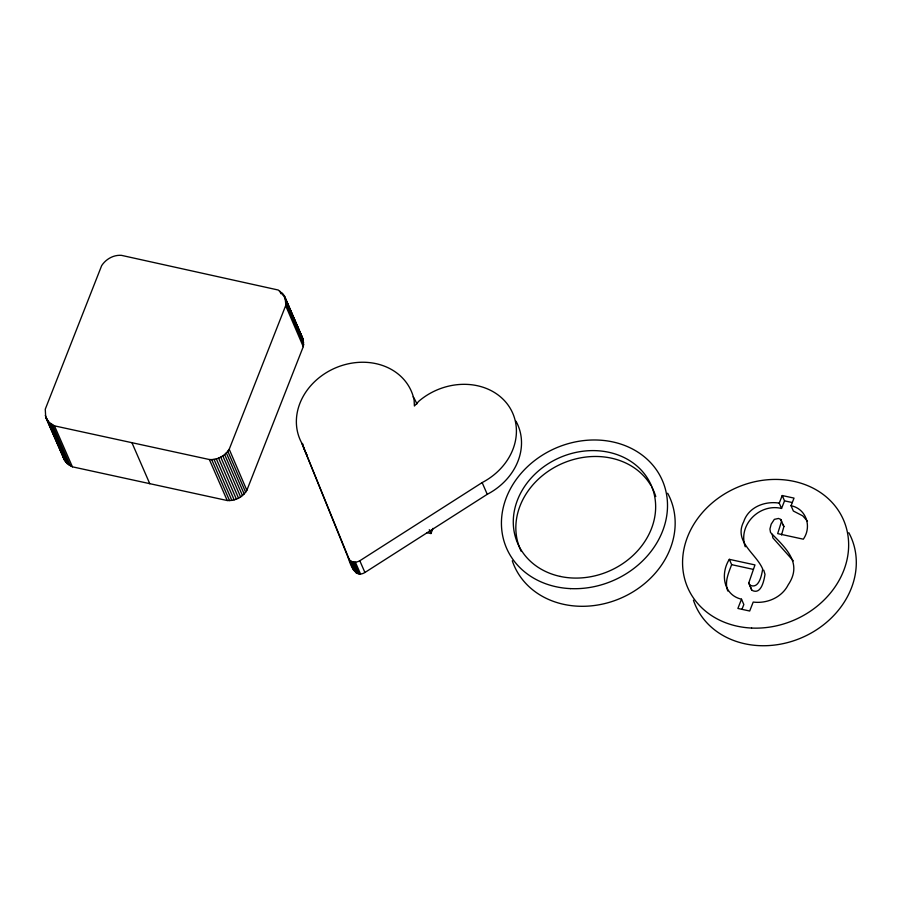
<?xml version="1.0" encoding="UTF-8"?>
<svg xmlns="http://www.w3.org/2000/svg" width="901" height="901" viewBox="0 0 901 901"><rect width="100%" height="100%" fill="white"/><g stroke="black" fill="none" stroke-linecap="round" stroke-linejoin="round"><path stroke-width="1.35" d="M303.592 344.576L302.804 338.551L284.232 295.584L278.24 290.021L121.455 255.355C113.56 254.724 105.924 259.105 101.655 265.637L45.264 409.2L45.726 417.411L64.568 460.276L67.046 463.497L72.407 466.819L227.232 500.528C234.992 501.114 242.955 497.082 246.851 490.313L303.265 346.66L303.592 344.576L285.741 303.536L285.02 297.476M45.726 417.411L49.195 422.423L54.465 425.858L209.359 459.521C217.287 460.208 224.968 455.883 229.214 449.272L285.662 305.664L285.741 303.536M781.539 534.991L783.893 526.544L780.75 519.46L778.532 518.447L774.342 519.359L771.188 524.145L769.927 529.033L770.535 532.502C785.39 547.819 803.073 562.832 788.195 584.828C781.764 597.566 767.01 603.805 753.202 602.071L749.688 611.024L737.885 608.445L741.512 599.199C723.188 595.02 720.293 573.475 729.326 559.341L754.97 564.916L748.799 582.857L751.783 590.211C761.108 595.381 764.014 580.672 764.994 574.32L763.744 570.142M427.029 532.682L430.96 533.538L432.998 528.369M729.326 559.341L731.646 564.657C728.56 572.89 724.28 582.305 727.805 591.022M745.251 546.772C737.626 524.923 759.633 503.073 781.55 508.457L779.241 503.13L782.226 495.539L794.029 498.107L791.044 505.709L793.364 511.025L802.735 515.845L807.476 521.15M742.007 609.144L743.832 604.526L741.512 599.199M781.55 508.457L784.534 500.855L782.226 495.539M348.428 558.282C350.579 562.708 355.974 563.091 359.814 560.76L482.148 482.587A60.671 51.571 -23.5 0 0 507.139 403.794A60.671 51.571 -23.5 0 0 418.988 401.08L414.404 406.002L414.1 400.01A60.671 51.571 -23.5 0 0 337.864 366.944A60.671 51.571 -23.5 0 0 301.914 443.348L348.428 558.282C350.523 565.175 355.309 578.577 364.916 572.484L487.25 494.311A60.671 51.571 -23.5 0 0 515.969 421.184M779.241 503.13C764.96 500.776 748.506 507.06 743.708 521.679C733.459 541.692 756.052 553.383 762.674 568.993C761.705 575.345 758.8 590.054 749.463 584.895M784.534 500.855L792.407 502.567M731.646 564.657L753.236 569.364M791.044 505.709C806.44 508.806 812.038 526.86 803.32 539.192L777.676 533.606L781.572 521.229L780.75 519.46M793.297 560.85L772.844 537.829L772.247 534.349M302.804 338.551L283.004 293.985M783.059 524.787L783.893 526.544M279.929 291.237L281.056 293.794M54.465 425.858L72.407 466.819M50.67 423.842L68.645 464.826M285.696 301.475L303.626 342.515M227.739 451.119L245.635 492.194M211.701 459.656L229.53 500.573M209.359 459.521L227.232 500.528M131.929 442.684L149.791 483.747M52.54 424.923L70.436 465.941M748.799 582.857L751.783 590.211M482.148 482.587L487.25 494.311M429.281 529.675L430.96 533.538M281.641 292.453L282.756 295.021M359.814 560.76L364.916 572.484M355.388 562.201L360.49 573.926M354.239 562.19L359.341 573.926M301.914 443.348L353.53 570.006M353.136 562.033L358.238 573.757M352.077 561.717L357.179 573.453M351.108 561.267L356.21 573.002M226.309 452.899L244.16 493.951M224.631 454.498L242.482 495.55M222.862 455.996L240.601 496.958M220.722 457.111L238.562 498.163M218.594 458.147L236.411 499.143M216.308 458.823L234.159 499.875M213.999 459.307L231.85 500.359M49.195 422.423L67.046 463.497M45.309 415.44L65.683 461.976M284.232 295.584L301.959 336.715M46.784 419.168L64.568 460.276M285.651 299.391L303.367 340.499M285.662 305.664L303.265 346.66M229.214 449.272L246.851 490.313M63.171 456.503L63.734 458.451M307.016 455.073A60.671 51.571 -23.5 0 1 302.646 443.754M413.176 396.789A60.671 51.571 -23.5 0 1 416.87 403.963M667.664 493.241A84.942 72.193 -23.5 0 1 620.902 598.14A84.942 72.193 -23.5 0 1 512.286 560.771M521.251 551.412A72.812 61.876 -23.5 0 1 557.663 465.671A72.812 61.876 -23.5 0 1 650.871 485.459M651.547 486.619A72.812 61.876 -23.5 0 1 655.782 496.552M848.798 532.671A84.942 72.193 -23.5 0 1 802.036 637.581A84.942 72.193 -23.5 0 1 693.432 600.212M560.107 576.403A72.812 61.876 -23.5 0 0 654.577 495.922A72.812 61.876 -23.5 0 0 538.73 470.705A72.812 61.876 -23.5 0 0 560.107 576.403M570.446 588.612A84.942 72.193 -23.5 0 0 662.37 480.481A84.942 72.193 -23.5 0 0 520.598 473.937A84.942 72.193 -23.5 0 0 570.446 588.612M751.58 628.053A84.942 72.193 -23.5 0 0 843.505 519.922A84.942 72.193 -23.5 0 0 701.733 513.379A84.942 72.193 -23.5 0 0 751.58 628.053"/></g></svg>
